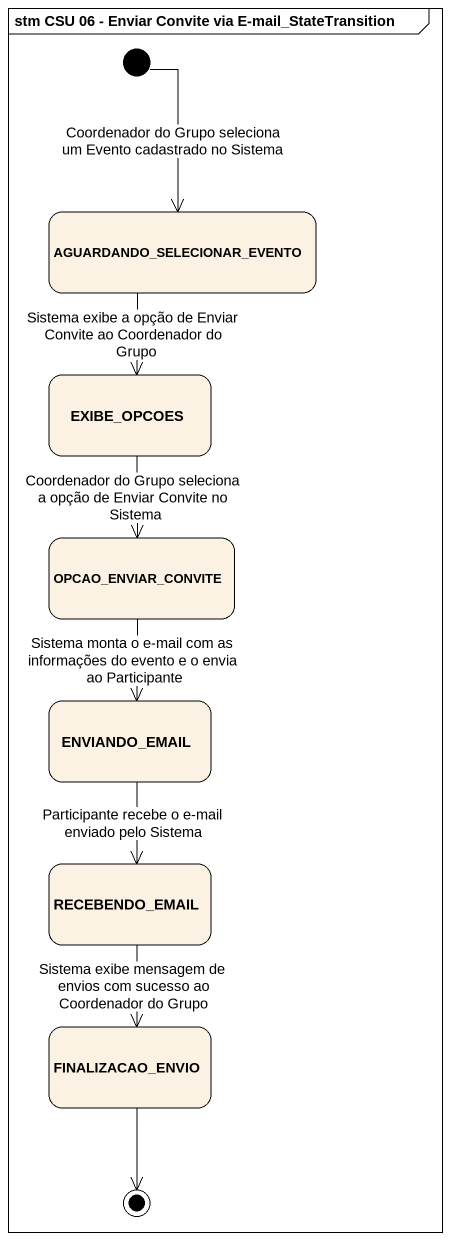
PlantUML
@startuml
mainframe stm CSU 06 - Enviar Convite via E-mail_StateTransition
hide empty description
state AGUARDANDO_SELECIONAR_EVENTO
state EXIBE_OPCOES
state OPCAO_ENVIAR_CONVITE
state ENVIANDO_EMAIL
state RECEBENDO_EMAIL
state FINALIZACAO_ENVIO
[*] --> AGUARDANDO_SELECIONAR_EVENTO : Coordenador do Grupo seleciona um Evento cadastrado no Sistema
AGUARDANDO_SELECIONAR_EVENTO --> EXIBE_OPCOES : Sistema exibe a opção de Enviar Convite ao Coordenador do Grupo
EXIBE_OPCOES --> OPCAO_ENVIAR_CONVITE : Coordenador do Grupo seleciona a opção de Enviar Convite no Sistema
OPCAO_ENVIAR_CONVITE --> ENVIANDO_EMAIL : Sistema monta o e-mail com as informações do evento e o envia ao Participante
ENVIANDO_EMAIL --> RECEBENDO_EMAIL : Participante recebe o e-mail enviado pelo Sistema
RECEBENDO_EMAIL --> FINALIZACAO_ENVIO : Sistema exibe mensagem de envios com sucesso ao Coordenador do Grupo
FINALIZACAO_ENVIO --> [*]
@enduml
